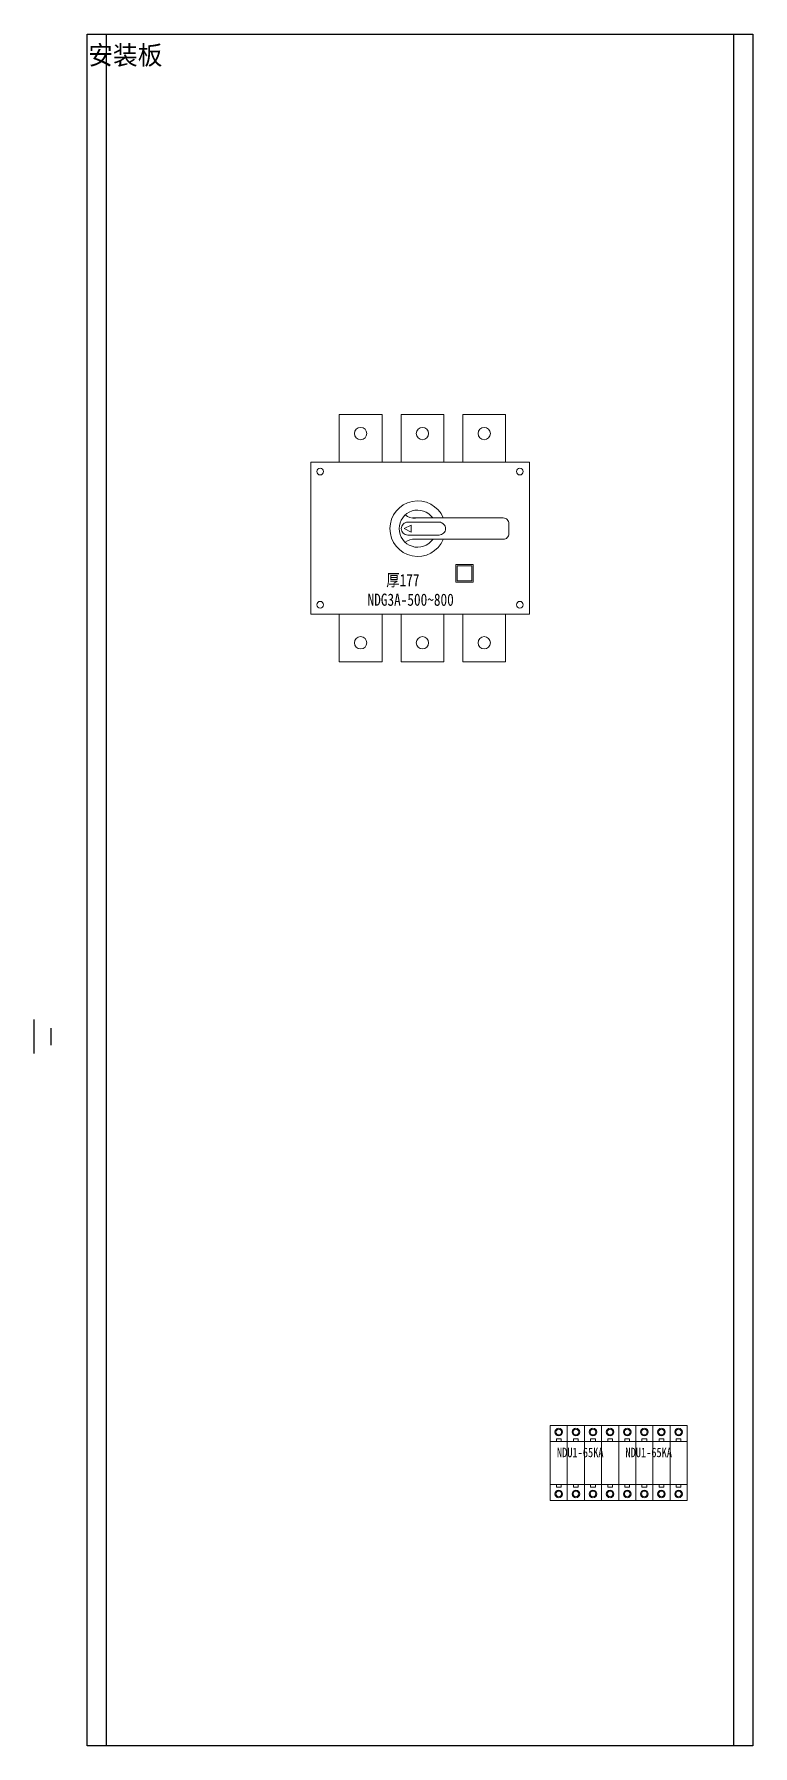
# Model space of a CAD drawing. Extents: x 304621 to 305377, y 334024 to 335824.
import ezdxf
from ezdxf.enums import TextEntityAlignment as Align

# ---------------------------------------------------------------- set-up
doc = ezdxf.new("R2010")
doc.units = 0
doc.header["$MEASUREMENT"] = 0
doc.linetypes.add('DASHED', pattern=[0.75, 0.5, -0.25])
for name, color, linetype in [('_TCH_MASK', 7, 'Continuous'), ('D_E_Wire（强电线缆）', 10, 'Continuous'), ('E-UNIV-NOTE', 6, 'Continuous'), ('布置图', 30, 'Continuous')]:
    doc.layers.add(name, color=color, linetype=linetype)
doc.layers.add('AM_0', color=7, linetype='Continuous', lineweight=20)
doc.styles.add('-宋体', font='', dxfattribs={"width": 0.7})
doc.styles.add('宋体', font='', dxfattribs={"width": 0.8})
doc.styles.get('-宋体').set_extended_font_data('NSimSun')
doc.styles.get('宋体').set_extended_font_data('NSimSun')

# ---------------------------------------------------------------- blocks, each defined once
blk = doc.blocks.new('Manufacturer上海良信PartName电涌保护器SeriesNDU1ShellFrameLimitingCurrentRemarkPartTypeMinCurrent0MaxCurrent0Poles4PMinPower0MaxPower0LibType3DelFlgfalseUpdateDate2023-01-0100000')
at = {"color": 7, "linetype": 'Continuous', "lineweight": 15}
for p, q in [((-18, 39.5), (-36, 39.5)), ((-36, 39.5), (-36, 22.5)), ((-18, 22.5), (-18, 39.5)), ((36, 39.5), (-18, 39.5)), ((0, 22.5), (0, 39.5)), ((18, 22.5), (18, 39.5)), ((36, 39.5), (36, 22.5)), ((-36, 22.5), (-36, -22.5)), ((-18, 22.5), (-36, 22.5)), ((-24.5, 25.5), (-29.5, 25.5)), ((-29.5, 25.5), (-29.5, 22.5)), ((-24.5, 22.5), (-24.5, 25.5)), ((-18, -22.5), (-18, 22.5)), ((36, 22.5), (-18, 22.5)), ((-6.5, 25.5), (-11.5, 25.5)), ((-11.5, 25.5), (-11.5, 22.5)), ((-6.5, 22.5), (-6.5, 25.5)), ((0, -22.5), (0, 22.5)), ((11.5, 25.5), (6.5, 25.5)), ((6.5, 25.5), (6.5, 22.5)), ((11.5, 22.5), (11.5, 25.5)), ((18, -22.5), (18, 22.5)), ((29.5, 25.5), (24.5, 25.5)), ((24.5, 25.5), (24.5, 22.5)), ((29.5, 22.5), (29.5, 25.5)), ((36, 22.5), (36, -22.5)), ((-36, -22.5), (-18, -22.5)), ((-36, -22.5), (-36, -39.5)), ((-29.5, -25.5), (-29.5, -22.5)), ((-24.5, -25.5), (-29.5, -25.5)), ((-24.5, -22.5), (-24.5, -25.5)), ((-18, -39.5), (-18, -22.5)), ((-18, -22.5), (36, -22.5)), ((-11.5, -25.5), (-11.5, -22.5)), ((-6.5, -25.5), (-11.5, -25.5)), ((-6.5, -22.5), (-6.5, -25.5)), ((0, -39.5), (0, -22.5)), ((6.5, -25.5), (6.5, -22.5)), ((11.5, -25.5), (6.5, -25.5)), ((11.5, -22.5), (11.5, -25.5)), ((18, -39.5), (18, -22.5)), ((24.5, -25.5), (24.5, -22.5)), ((29.5, -25.5), (24.5, -25.5)), ((29.5, -22.5), (29.5, -25.5)), ((36, -22.5), (36, -39.5)), ((-36, -39.5), (-18, -39.5)), ((-18, -39.5), (36, -39.5))]:
    blk.add_line(p, q, dxfattribs=at)
for centre, radius in [((-27, 32.5), 4), ((-9, 32.5), 4), ((9, 32.5), 4), ((27, 32.5), 4), ((-27, 32.5), 3), ((-9, 32.5), 3), ((9, 32.5), 3), ((27, 32.5), 3), ((-27, -32.5), 4), ((-27, -32.5), 3), ((-9, -32.5), 4), ((-9, -32.5), 3), ((9, -32.5), 4), ((9, -32.5), 3), ((27, -32.5), 4), ((27, -32.5), 3)]:
    blk.add_circle(centre, radius, dxfattribs=at)
at = {"layer": 'E-UNIV-NOTE', "style": '宋体', "width": 0.8}
blk.add_text('NDU1-65KA', height=10, dxfattribs=at).set_placement((-28.9, 6.1))
blk = doc.blocks.new('A$C0bf11eb2')
at = {"lineweight": 9}
blk.add_lwpolyline([(95.3, 140), (95.3, 140, -0.414214), (102, 146.8), (135, 146.8, -0.414214), (141.8, 140), (141.8, 140, -0.414214), (135, 133.3), (102, 133.3, -0.414214)], format="xyb", close=True, dxfattribs=at)
blk.add_lwpolyline([(106.9, 151.3), (202.5, 151.3, -0.414214), (208.5, 145.3), (208.5, 134.8, -0.414214), (202.5, 128.8), (106.9, 128.8)], format="xyb", dxfattribs=at)
blk.add_lwpolyline([(98.4, 140), (105.6, 136.2), (105.6, 143.8)], close=True, dxfattribs=at)
at = {"color": 0, "lineweight": 20, "ltscale": 0.1}
for centre in [(10, 200), (220, 200), (10, 60), (220, 60)]:
    blk.add_circle(centre, 3.5, dxfattribs=at)
at = {"lineweight": 9}
for centre, radius, start, end in [((112.5, 140), 29.2, 22.6199, 337.3801), ((112.5, 140), 19.5, 35.2344, 324.7656), ((108.5, 165.5), 14.4, 230.6021, 276.4479), ((108.5, 114.5), 14.4, 83.5521, 129.3979)]:
    blk.add_arc(centre, radius, start, end, dxfattribs=at)
at = {"layer": '_TCH_MASK', "color": 2, "lineweight": 9}
for points in [[(30, 260), (75, 260), (75, 210), (30, 210)], [(30, 0), (75, 0), (75, 50), (30, 50)]]:
    blk.add_lwpolyline(points, close=True, dxfattribs=at)
at = {"layer": '_TCH_MASK', "color": 3, "lineweight": 9}
for points in [[(95, 260), (140, 260), (140, 210), (95, 210)], [(95, 0), (140, 0), (140, 50), (95, 50)]]:
    blk.add_lwpolyline(points, close=True, dxfattribs=at)
at = {"layer": '_TCH_MASK', "color": 1, "lineweight": 9}
for points in [[(160, 260), (205, 260), (205, 210), (160, 210)], [(160, 0), (205, 0), (205, 50), (160, 50)]]:
    blk.add_lwpolyline(points, close=True, dxfattribs=at)
at = {"layer": 'AM_0', "color": 0, "lineweight": 9, "ltscale": 0.1}
for points in [[(0, 210), (230, 210), (230, 50), (0, 50)], [(152.6, 102.4), (170.8, 102.4), (170.8, 83.7), (152.6, 83.7)], [(154.1, 100.9), (169.3, 100.9), (169.3, 85.2), (154.1, 85.2)]]:
    blk.add_lwpolyline(points, close=True, dxfattribs=at)
at = {"layer": 'AM_0', "color": 2, "lineweight": 9, "ltscale": 0.1}
for centre in [(52.5, 240), (52.5, 20)]:
    blk.add_circle(centre, 6.5, dxfattribs=at)
at = {"layer": 'AM_0', "color": 3, "lineweight": 9, "ltscale": 0.1}
for centre in [(117.5, 240), (117.5, 20)]:
    blk.add_circle(centre, 6.5, dxfattribs=at)
at = {"layer": 'AM_0', "color": 1, "lineweight": 9, "ltscale": 0.1}
for centre in [(182.5, 240), (182.5, 20)]:
    blk.add_circle(centre, 6.5, dxfattribs=at)
at = {"color": 1, "style": '-宋体', "width": 0.8}
for s, height, p in [('厚177', 12.82, (79.5, 79.5)), ('NDG3A-500~800', 12.815, (59.8, 58.9))]:
    blk.add_text(s, height=height, dxfattribs=at).set_placement(p)
blk = doc.blocks.new('Manufacturer上海良信PartName隔离开关SeriesShellFrameLimitingCurrentRemarkPartTypeMinCurrent500MaxCurrent800PolesMinPower0MaxPower0LibType3DelFlgfalseUpdateDate2023-01-0100000')
at = {"color": 1, "linetype": 'ByBlock', "lineweight": -2, "ltscale": 2}
blk.add_blockref('A$C0bf11eb2', (-115, -130), dxfattribs=at)

msp = doc.modelspace()

# ---------------------------------------------------------------- linework, layer by layer
at = {"color": 2}
for points in [[(304676.7, 335824.4), (304696.7, 335824.4), (304696.7, 334024.4), (304676.7, 334024.4)], [(305356.7, 335824.4), (305376.7, 335824.4), (305376.7, 334024.4), (305356.7, 334024.4)]]:
    msp.add_lwpolyline(points, close=True, dxfattribs=at)
at = {"layer": 'D_E_Wire（强电线缆）'}
for p, q in [((304620.9, 334752.3), (304620.9, 334788.2)), ((304638.8, 334761.2), (304638.8, 334779.2))]:
    msp.add_line(p, q, dxfattribs=at)
at = {"layer": '布置图', "linetype": 'DASHED'}
msp.add_lwpolyline([(304676.7, 335824.4), (305376.7, 335824.4), (305376.7, 334024.4), (304676.7, 334024.4)], close=True, dxfattribs=at)

# ---------------------------------------------------------------- block references
for name, p in [('Manufacturer上海良信PartName隔离开关SeriesShellFrameLimitingCurrentRemarkPartTypeMinCurrent500MaxCurrent800PolesMinPower0MaxPower0LibType3DelFlgfalseUpdateDate2023-01-0100000', (305026.7, 335294.4)), ('Manufacturer上海良信PartName电涌保护器SeriesNDU1ShellFrameLimitingCurrentRemarkPartTypeMinCurrent0MaxCurrent0Poles4PMinPower0MaxPower0LibType3DelFlgfalseUpdateDate2023-01-0100000', (305199.6, 334321.8)), ('Manufacturer上海良信PartName电涌保护器SeriesNDU1ShellFrameLimitingCurrentRemarkPartTypeMinCurrent0MaxCurrent0Poles4PMinPower0MaxPower0LibType3DelFlgfalseUpdateDate2023-01-0100000', (305271.6, 334321.8))]:
    msp.add_blockref(name, p)

# ---------------------------------------------------------------- texts
at = {"color": 0}
msp.add_text('安装板', height=20, dxfattribs=at).set_placement((304677.7, 335802.4), align=Align.MIDDLE_LEFT)

doc.saveas('drawing.dxf')
